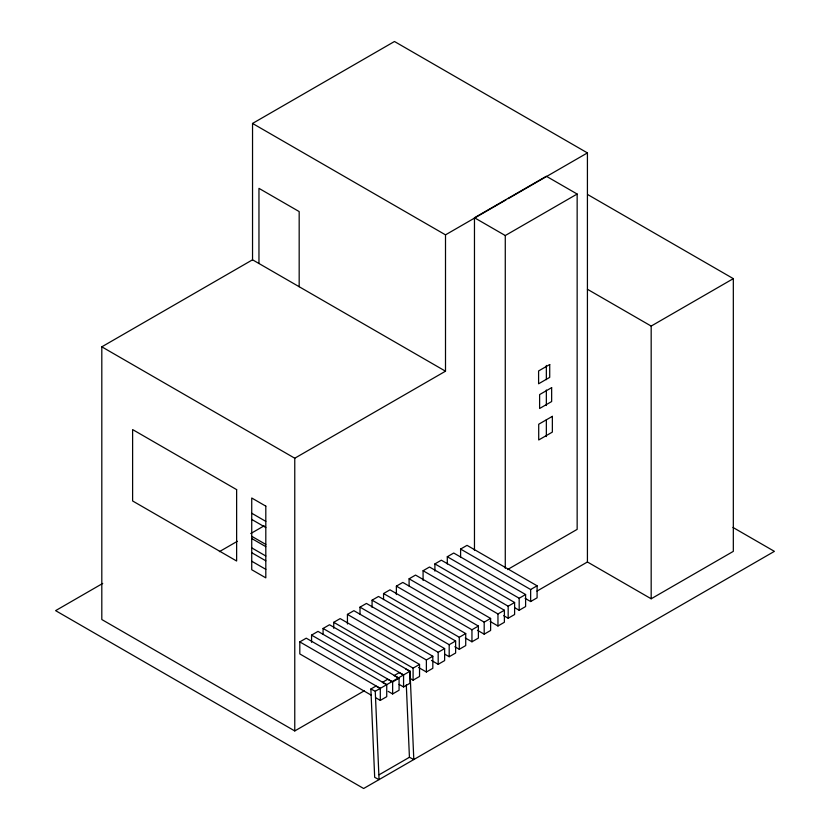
<?xml version="1.0" encoding="UTF-8"?>
<svg xmlns="http://www.w3.org/2000/svg" width="830" height="830" viewBox="0 0 830 830"><rect width="100%" height="100%" fill="white"/><g stroke="black" fill="none" stroke-linecap="round" stroke-linejoin="round"><path stroke-width="1.25" d="M252.538 123.442L445.502 234.849L445.502 371.197L252.538 259.8L252.538 123.442L394.468 41.5L587.422 152.907L587.422 561.983L651.177 598.783L733.326 551.359L733.326 278.641L587.754 194.594M364.287 690.809L294.764 730.94L101.81 619.533L101.81 346.826L252.538 259.8M474.47 550.498L474.47 217.751L546.348 176.251L577.151 194.033L577.151 529.374L507.524 569.577M445.502 234.849L505.916 199.957M508.157 198.661L587.422 152.907M474.47 217.751L505.273 235.533L577.151 194.033M101.81 346.826L294.764 458.222L445.502 371.197M102.733 583.428L55.6 610.641L363.654 788.5L774.4 551.359L732.952 527.434M219.4 551.649L237.318 541.305M250.753 533.545L264.189 525.784M587.422 289.265L651.177 326.076L733.326 278.641M371.352 695.229L299.806 653.926L299.806 641.891L306.249 638.177L386.739 684.646L386.739 696.681L380.296 700.396L375.824 697.812M311.561 642.327L311.561 635.116L317.994 631.391L399.074 678.203L399.074 690.228L392.642 693.953L388.201 691.38M323.077 634.473L323.077 628.466L329.51 624.751L409.999 671.221L413.807 759.543L409.429 757.282L379.165 774.753M333.733 628.32L333.733 622.313L340.165 618.599L419.534 664.415L419.534 676.45L413.101 680.164L409.74 678.224M347.438 624.015L347.438 614.397L353.881 610.683L432.824 656.25L432.824 668.285L426.381 671.999L418.6 667.507M360.002 614.356L360.002 607.145L366.435 603.431L444.631 648.572L444.631 660.597L438.188 664.311L431.486 660.441M372.079 607.394L372.079 600.173L378.511 596.459L455.629 640.988L455.629 653.013L449.196 656.727L444.724 654.144M383.553 599.561L383.553 593.543L389.996 589.829L465.723 633.549L465.723 645.574L459.291 649.299L454.83 646.726M396.377 594.56L396.377 586.146L402.809 582.421L478.381 626.059L478.381 638.083L471.948 641.798L465.277 637.948M409.097 586.011L409.097 578.801L415.54 575.076L490.623 618.433L490.623 630.458L484.191 634.172L477.468 630.292M423.082 580.346L423.082 570.729L429.515 567.014L504.391 610.237L504.391 622.261L497.959 625.986L490.136 621.463M434.899 571.123L434.899 563.902L441.332 560.188L514.61 602.487L514.61 614.522L508.168 618.236L503.727 615.673M447.297 563.964L447.297 556.743L453.73 553.029L525.608 594.529L525.608 606.554L519.175 610.278L514.683 607.685M460.598 557.49L460.598 549.066L467.031 545.351L537.093 585.804L537.093 597.828L530.65 601.543L525.1 598.337M460.598 549.066L530.65 589.518L537.093 585.804M447.297 556.743L519.175 598.243L525.608 594.529M434.899 563.902L508.168 606.211L514.61 602.487M536.968 591.105L587.422 561.983M423.082 570.729L497.959 613.951L504.391 610.237M409.097 578.801L484.191 622.147L490.623 618.433M396.377 586.146L471.948 629.773L478.381 626.059M383.553 593.543L459.291 637.264L465.723 633.549M370.875 689.004L375.253 691.276L379.061 779.609L374.683 777.337L370.875 689.004L375.917 686.099L380.296 688.371L380.296 700.396M372.079 600.173L449.196 644.702L455.629 640.988M360.002 607.145L438.188 652.287L444.631 648.572M347.438 614.397L426.381 659.975L432.824 656.25M333.733 622.313L413.101 668.129L419.534 664.415M375.253 691.276L409.999 671.221L409.999 683.246L403.567 686.96L399.095 684.377M311.561 635.116L392.642 681.918L399.074 678.203M405.621 668.949L409.999 671.221M403.567 686.96L403.567 674.935L399.189 672.663L394.105 675.599L398.493 677.861M392.051 681.586L387.672 679.314L382.36 682.374L386.739 684.646M251.729 513.241L265.808 521.375M251.729 519.435L265.808 527.569M251.729 536.294L265.808 544.418M251.729 538.525L265.808 546.648M251.729 547.873L265.808 555.996M251.729 552.697L265.808 560.821M251.729 561.215L265.808 569.339M323.077 628.466L403.567 674.935M299.806 641.891L380.296 688.371M406.306 684.895L409.429 757.282M651.177 326.076L651.177 598.783M546.348 365.439L546.348 379.663M546.348 390.017L546.348 405.538M546.348 419.762L546.348 436.57M530.65 589.518L530.65 601.543M519.175 598.243L519.175 610.278M508.168 606.211L508.168 618.236M505.273 235.533L505.273 568.28M497.959 613.951L497.959 625.986M484.191 622.147L484.191 634.172M471.948 629.773L471.948 641.798M459.291 637.264L459.291 649.299M449.196 644.702L449.196 656.727M438.188 652.287L438.188 664.311M426.381 659.975L426.381 671.999M413.101 668.129L413.101 680.164M392.642 681.918L392.642 693.953M299.174 286.724L299.174 211.577L258.96 188.358L258.96 263.504M294.764 458.222L294.764 730.94M549.719 364.526L538.597 370.948L538.597 383.792L549.719 377.37L549.719 364.526M551.649 387.651L539.614 394.592L539.614 408.495L551.649 401.544L551.649 387.651M552.355 416.359L538.712 424.234L538.712 439.973L552.355 432.098L552.355 416.359M265.808 506.134L251.729 498L251.729 569.733L265.808 577.856L265.808 506.134M236.633 489.627L132.613 429.577L132.613 500.967L236.633 561.018L236.633 489.627"/></g></svg>
